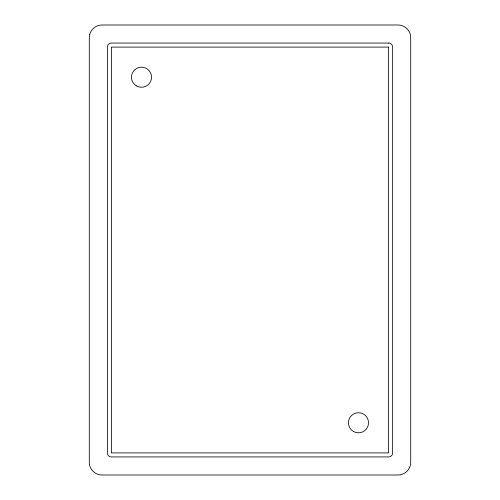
<?xml version="1.0" encoding="UTF-8"?>
<svg xmlns="http://www.w3.org/2000/svg" width="500" height="500" viewBox="0 0 500 500"><rect width="100%" height="100%" fill="white"/><g stroke="black" fill="none" stroke-linecap="round" stroke-linejoin="round"><path stroke-width="0.75" d="M89.719 34.381L89.288 37.656L89.288 462.344C89.162 469.131 95.156 475.125 101.938 475L398.062 475C404.844 475.125 410.838 469.131 410.712 462.344L410.712 37.656C410.838 30.869 404.844 24.875 398.062 25L101.938 25C96.344 24.956 91.106 28.963 89.719 34.381M388.619 43.075L111.381 43.075A4.019 4.019 0 0 0 107.362 47.094L107.362 452.906A4.019 4.019 0 0 0 111.381 456.925L388.619 456.925A4.019 4.019 0 0 0 392.638 452.906L392.638 47.094A4.019 4.019 0 0 0 388.619 43.075M388.619 47.094L111.381 47.094L111.381 452.906L388.619 452.906L388.619 47.094M136.488 85.925A10.044 10.044 0 0 0 151.556 77.225A10.044 10.044 0 0 0 136.488 68.525A10.044 10.044 0 0 0 136.488 85.925M353.469 431.475A10.044 10.044 0 0 0 368.531 422.775A10.044 10.044 0 0 0 353.469 414.075A10.044 10.044 0 0 0 353.469 431.475"/></g></svg>
